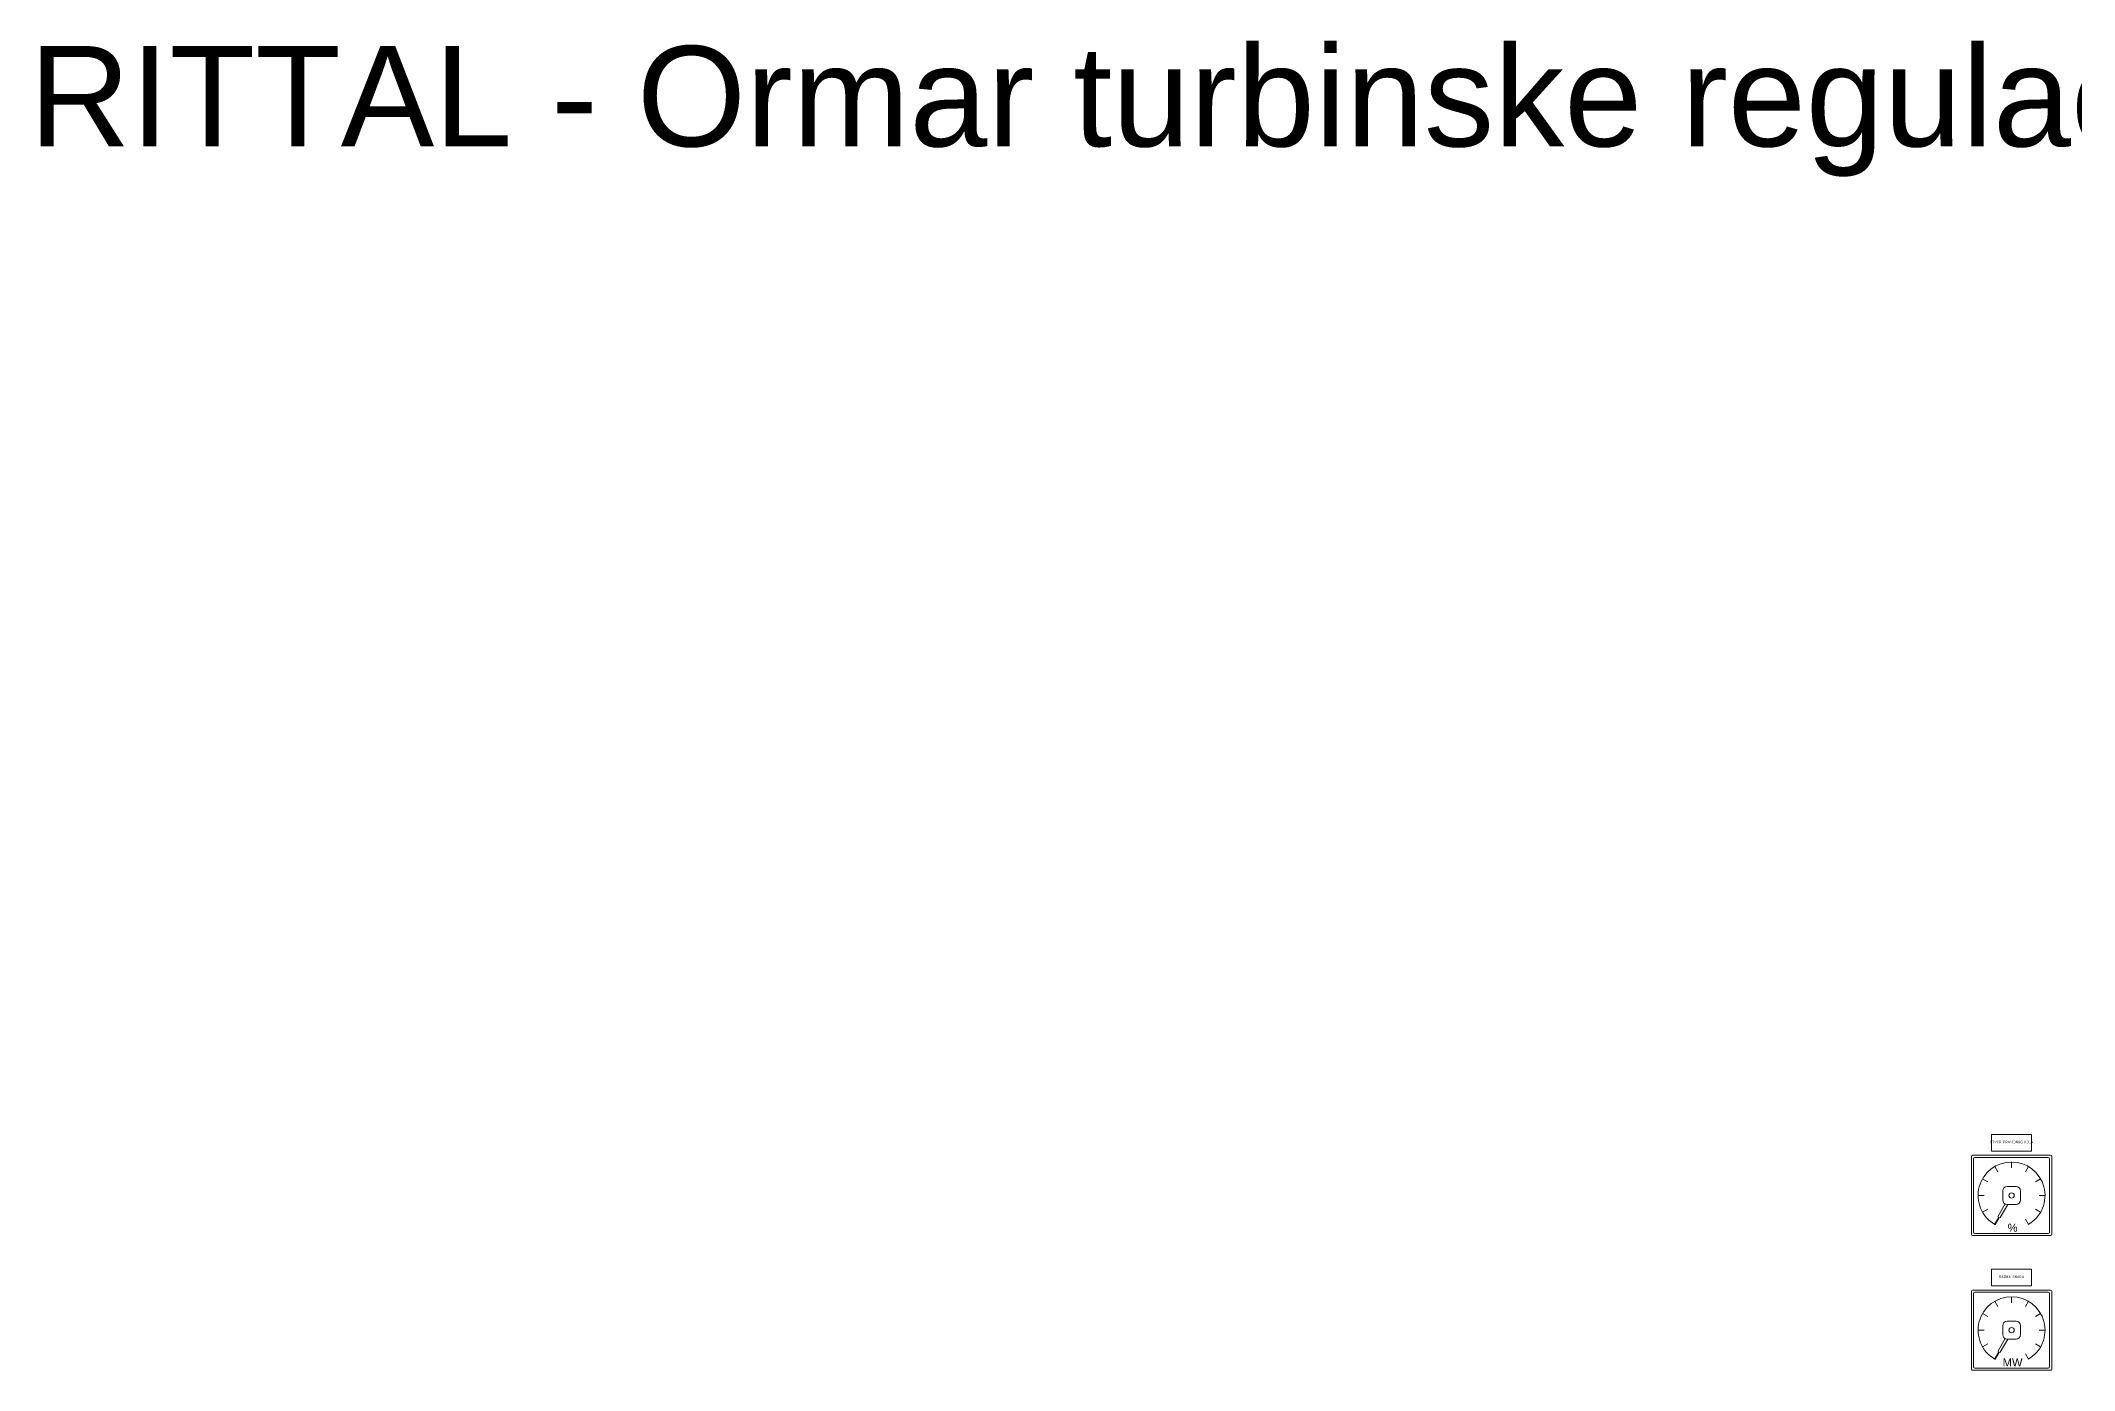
# Model space of a CAD drawing. Header units: millimetres. Extents: x 40929 to 57897, y 13592 to 43737.
# Drawn here: x 43192 to 45623, y 37886 to 39476 of the extents above; entities that cross this region are included whole.
import ezdxf
from ezdxf.enums import TextEntityAlignment as Align

# ---------------------------------------------------------------- set-up
doc = ezdxf.new("R2010")
doc.units = ezdxf.units.MM
doc.layers.add('! NO PLOT !', color=7, linetype='Continuous', true_color=0xff75dd, plot=False)
doc.layers.add('000-PI-Oprema', color=30, linetype='Continuous', lineweight=5)
doc.layers.add('000-PI_TEXT', color=7, linetype='Continuous')
doc.styles.add('PI0', font='isocpeur.ttf', dxfattribs={"width": 0.9})
doc.styles.get("Standard").update_dxf_attribs({"font": 'arial.ttf'})

# ---------------------------------------------------------------- blocks, each defined once
blk = doc.blocks.new('*U259')
at = {"layer": '000-PI-Oprema'}
blk.add_line((1.8, -3.1), (-1.8, 3.1), dxfattribs=at)
blk = doc.blocks.new('*U260')
at = {"layer": '000-PI-Oprema', "color": 0, "linetype": 'ByBlock', "lineweight": -2, "transparency": 16777216}
for p, rotation in [((-27144.3, 62638), 210), ((-27131, 62651.3), 180), ((-27112.7, 62656.2), 150), ((-27094.5, 62651.3), 120), ((-27081.2, 62638), 90.00000000000001), ((-27149.2, 62619.8), 239.9999999999999), ((-27076.3, 62619.8), 60.00000000000001), ((-27144.3, 62601.5), 269.9999999999999), ((-27131, 62588.2), 299.9999999999998), ((-27081.2, 62601.5), 30.00000000000003)]:
    blk.add_blockref('*U259', p, dxfattribs=dict(at, rotation=rotation))
blk.add_blockref('*U259', (-27094.5, 62588.2), dxfattribs=at)
blk = doc.blocks.new('*U247')
at = {"layer": '000-PI-Oprema'}
blk.add_line((1.8, -3.1), (-1.8, 3.1), dxfattribs=at)
blk = doc.blocks.new('*U248')
at = {"layer": '000-PI-Oprema', "color": 0, "linetype": 'ByBlock', "lineweight": -2, "transparency": 16777216}
for p, rotation in [((-27144.3, 62638), 210), ((-27131, 62651.3), 180), ((-27112.7, 62656.2), 150), ((-27094.5, 62651.3), 120), ((-27081.2, 62638), 90.00000000000001), ((-27149.2, 62619.8), 239.9999999999999), ((-27076.3, 62619.8), 60.00000000000001), ((-27144.3, 62601.5), 269.9999999999999), ((-27131, 62588.2), 299.9999999999998), ((-27081.2, 62601.5), 30.00000000000003)]:
    blk.add_blockref('*U247', p, dxfattribs=dict(at, rotation=rotation))
blk.add_blockref('*U247', (-27094.5, 62588.2), dxfattribs=at)

msp = doc.modelspace()

# ---------------------------------------------------------------- linework, layer by layer
at = {"layer": '000-PI-Oprema'}
for p, q in [((45537.135, 38089.916), (45537.135, 38100.541)), ((45542.448, 38105.854), (45553.073, 38105.854)), ((45558.386, 38089.916), (45558.386, 38100.541)), ((45531.983, 38068.469), (45527.515, 38060.729)), ((45532.474, 38068.185), (45528.006, 38060.446)), ((45540.262, 38085.074), (45531.846, 38070.497)), ((45531.846, 38070.497), (45531.983, 38068.469)), ((45534.3, 38069.081), (45532.474, 38068.185)), ((45543.262, 38084.604), (45534.3, 38069.081)), ((45542.448, 38084.604), (45553.073, 38084.604)), ((45528.006, 38060.446), (45527.515, 38060.729)), ((45542.448, 37944.854), (45553.073, 37944.854)), ((45540.262, 37924.074), (45531.846, 37909.497)), ((45543.262, 37923.604), (45534.3, 37908.081)), ((45537.135, 37928.916), (45537.135, 37939.541)), ((45542.448, 37923.604), (45553.073, 37923.604)), ((45558.386, 37928.916), (45558.386, 37939.541)), ((45531.983, 37907.469), (45527.515, 37899.729)), ((45528.006, 37899.446), (45527.515, 37899.729)), ((45532.474, 37907.185), (45528.006, 37899.446)), ((45531.846, 37909.497), (45531.983, 37907.469)), ((45534.3, 37908.081), (45532.474, 37907.185))]:
    msp.add_line(p, q, dxfattribs=at)
for points in [[(45523.761, 38168.228), (45571.761, 38168.228), (45571.761, 38148.228), (45523.761, 38148.228)], [(45523.761, 38007.228), (45571.761, 38007.228), (45571.761, 37987.228), (45523.761, 37987.228)]]:
    msp.add_lwpolyline(points, close=True, dxfattribs=at)
for points in [[(45501.094, 38047.228), (45594.427, 38047.228, 0.41421356), (45595.761, 38048.562), (45595.761, 38141.895, 0.41421356), (45594.427, 38143.228), (45501.094, 38143.228, 0.41421356), (45499.761, 38141.895), (45499.761, 38048.562, 0.41421356)], [(45503.844, 38049.895), (45591.677, 38049.895, 0.41421356), (45593.094, 38051.312), (45593.094, 38139.145, 0.41421356), (45591.677, 38140.562), (45503.844, 38140.562, 0.41421356), (45502.427, 38139.145), (45502.427, 38051.312, 0.41421356)], [(45501.094, 37886.228), (45594.427, 37886.228, 0.41421356), (45595.761, 37887.562), (45595.761, 37980.895, 0.41421356), (45594.427, 37982.228), (45501.094, 37982.228, 0.41421356), (45499.761, 37980.895), (45499.761, 37887.562, 0.41421356)], [(45503.844, 37888.895), (45591.677, 37888.895, 0.41421356), (45593.094, 37890.312), (45593.094, 37978.145, 0.41421356), (45591.677, 37979.562), (45503.844, 37979.562, 0.41421356), (45502.427, 37978.145), (45502.427, 37890.312, 0.41421356)]]:
    msp.add_lwpolyline(points, format="xyb", close=True, dxfattribs=at)
for centre in [(45547.76, 38095.229), (45547.76, 37934.229)]:
    msp.add_circle(centre, 3.188, dxfattribs=at)
at = {"layer": '000-PI-Oprema', "ltscale": 0.01}
for centre in [(45547.76, 38095.229), (45547.76, 37934.229)]:
    msp.add_arc(centre, 40, 300, 240, dxfattribs=at)
at = {"layer": '000-PI-Oprema'}
for centre, start, end in [((45542.448, 38100.541), 90, 180), ((45542.448, 38089.916), 180, 270), ((45553.073, 38100.541), 0, 90), ((45553.073, 38089.916), 270, 0), ((45542.448, 37939.541), 90, 180), ((45553.073, 37939.541), 0, 90), ((45542.448, 37928.916), 180, 270), ((45553.073, 37928.916), 270, 0)]:
    msp.add_arc(centre, 5.313, start, end, dxfattribs=at)

# ---------------------------------------------------------------- block references
for name, p in [('*U248', (72660.507, -24524.522)), ('*U260', (72660.507, -24685.522))]:
    msp.add_blockref(name, p, dxfattribs=at)

# ---------------------------------------------------------------- texts
at = {"layer": '! NO PLOT !', "ltscale": 0.25, "insert": (45025.055, 39469.149), "char_height": 120, "attachment_point": 2}
msp.add_mtext_dynamic_manual_height_columns('RITTAL - Ormar turbinske regulacije A +A CBC01', width=4002.61756, gutter_width=12.5, heights=[0], dxfattribs=at)
at = {"layer": '000-PI-Oprema'}
for s, p in [('%%%', (45548.945, 38056.719)), ('MW', (45548.945, 37895.719))]:
    msp.add_text(s, height=9.5625, dxfattribs=at).set_placement(p, align=Align.MIDDLE_CENTER)
at = {"layer": '000-PI_TEXT', "linetype": 'Continuous', "char_height": 3, "width": 58.2158, "attachment_point": 5, "style": 'PI0'}
for s, insert in [('{\\fISOCPEUR|b0|i0|c238|p34;OTVOR PRIVODNOG KOLA}', (45547.761, 38159.195)), ('{\\fISOCPEUR|b0|i0|c238|p34;RADNA SNAGA}', (45547.761, 37998.195))]:
    msp.add_mtext(s, dxfattribs=dict(at, insert=insert))

doc.saveas('drawing.dxf')
